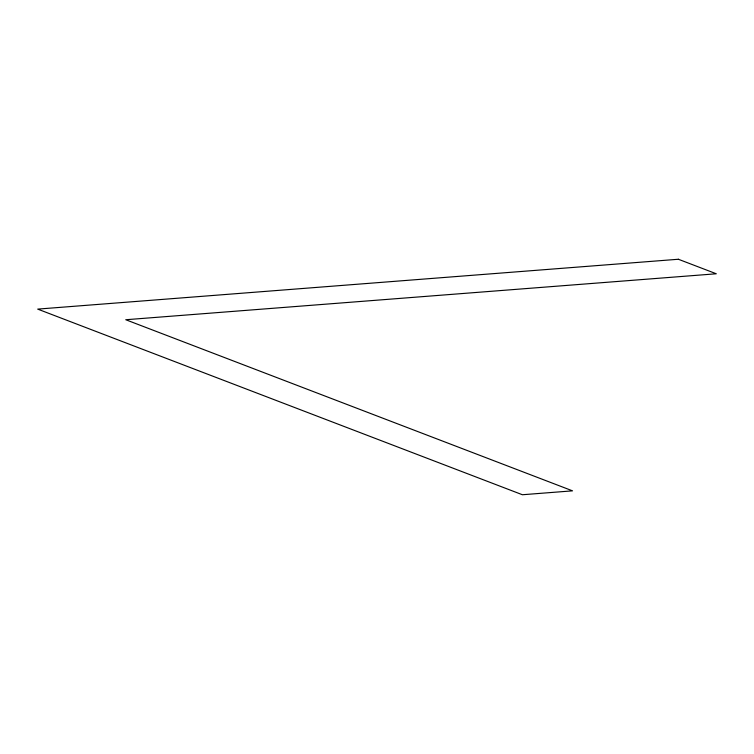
<?xml version="1.0" encoding="UTF-8"?>
<svg xmlns="http://www.w3.org/2000/svg" width="754" height="754" viewBox="0 0 754 754"><rect width="100%" height="100%" fill="white"/><g stroke="black" fill="none" stroke-linecap="round" stroke-linejoin="round"><path stroke-width="1.13" d="M678.374 259.253L37.7 309.112L522.399 494.747L572.531 490.845L125.758 319.734L716.3 273.777L678.374 259.253"/></g></svg>
